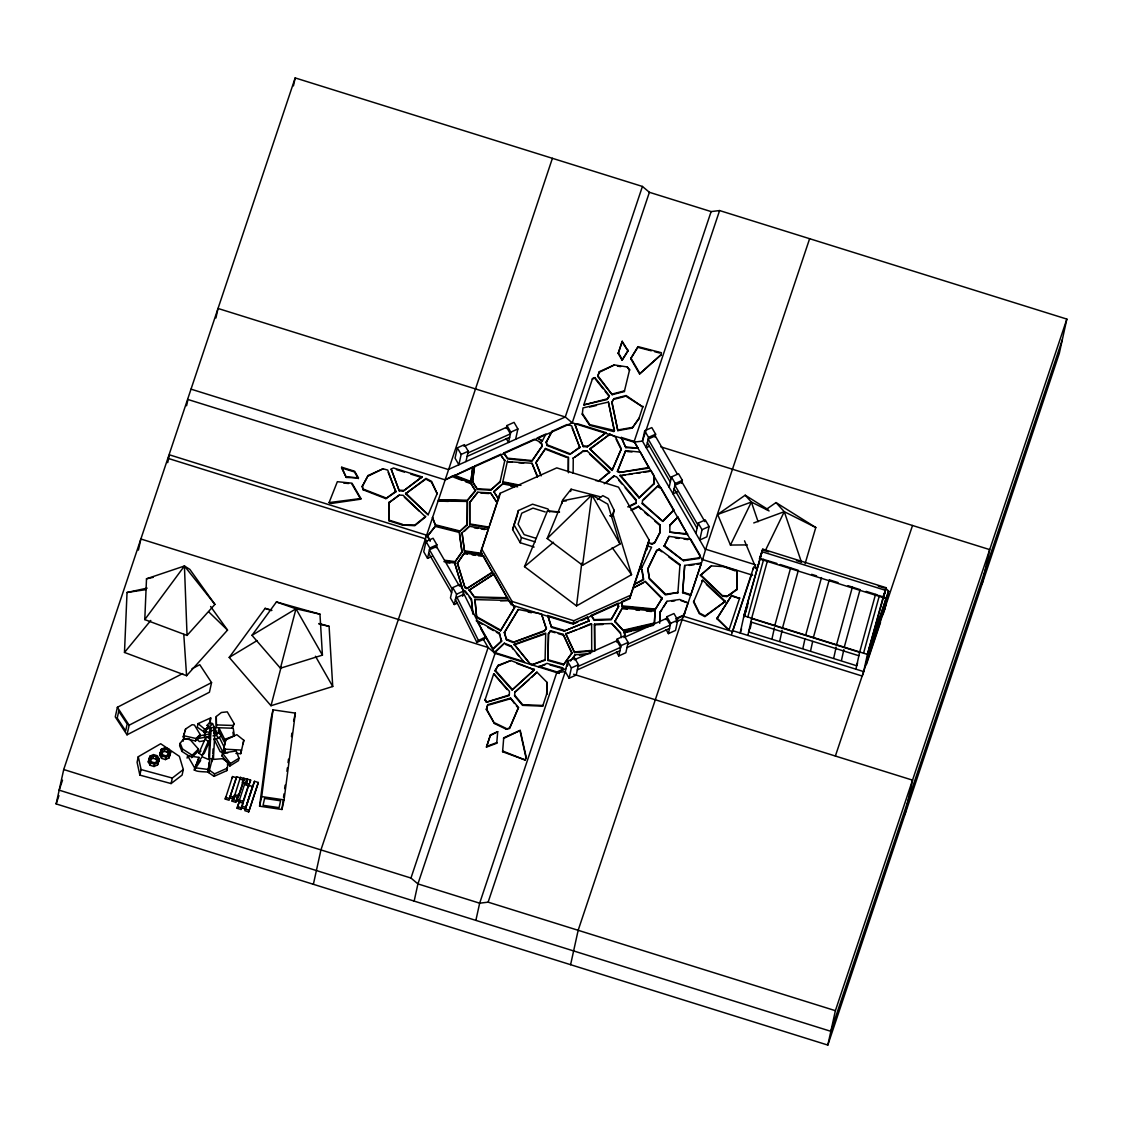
<?xml version="1.0" encoding="UTF-8"?>
<svg xmlns="http://www.w3.org/2000/svg" width="1123" height="1123" viewBox="0 0 1123 1123"><rect width="100%" height="100%" fill="white"/><g stroke="black" fill="none" stroke-linecap="round" stroke-linejoin="round"><path stroke-width="1.5" d="M435.556 525.55L432.495 517.549L435.556 525.55L459.56 531.614L467.21 524.918L467.365 501.42L438.096 501.026L448.372 501.405M467.21 524.918L467.365 501.42M469.779 501.925L469.779 523.908L489.038 527.108L488.884 527.796L469.625 524.595L469.625 502.613L477.808 492.225L490.625 492.927L497.236 502.865L490.625 492.927M547.027 682.363L546.676 694.309L547.027 682.363L536.92 672.144L514.699 692.372L528.989 679.724M545.231 659.594L531.895 664.858L545.076 660.282L545.722 633.091L514.166 644.279L530.547 664.451L514.166 644.279M547.926 660.45L548.417 633.919L550.523 630.691L563.142 634.313L572.042 652.842L563.451 664.83L547.926 660.45L548.571 633.232M509.323 694.926L509.435 691.347L493.727 673.744L484.982 700.106L486.371 702.212L509.168 695.614L509.323 694.926L486.371 702.212M546.831 693.621L542.704 706.156L522.504 705.356L514.601 695.951L514.853 691.684M210.605 606.476L227.52 630.101L186.586 675.709L124.485 652.449L127.025 592.481L147.127 588.129M144.783 619.601L146.509 578.794L184.425 566.006L189.857 569.389L214.914 604.385L187.05 635.421L144.783 619.601L184.425 566.006L214.914 604.385M628.95 506.866L635.913 503.413L636.194 499.875L616.597 476.882L613.804 476.054L604.258 483.76M642.258 503.708L642.524 500.268L657.853 485.936L660.97 487.803L673.828 510.01L662.893 521.409L642.258 503.708L642.412 503.02L662.893 521.409M654.358 623.658L655.074 611.151L622.24 607.992L614.758 621.651L623.56 630.803L654.358 623.658L655.074 611.151M659.678 621.103L660.24 611.838L666.978 601.31L679.696 599.471L688.104 602.995M659.692 623.279L660.24 611.838M210.183 729.459L208.738 755.905L209.454 758.783L213.44 758.376L214.97 730.273L214.254 727.381L210.268 727.802L210.984 730.68L209.454 758.783M212.809 753.828L213.075 748.873M213.889 733.993L214.254 727.381M677.857 593.126L679.991 564.56L659.243 549.049L656.758 550.354L647.845 568.673L649.291 579.033L665.434 594.909L678.011 592.439L665.588 594.221L649.445 578.345L647.845 568.673M701.117 563.844L690.645 595.387L682.644 592.747L684.693 565.431L700.555 563.128L700.977 564.532L700.555 563.128M682.644 592.747L684.693 565.431M496.745 743.244L497.7 731.649L490.47 734.891L486.456 747.104L496.745 743.244L496.899 742.556L486.61 746.416M502.599 751.736L503.722 737.797L520.216 730.385L526.266 757.52L525.213 760.018L502.599 751.736L502.753 751.048L525.213 760.018M582.29 414.317L582.991 407.916L608.399 402.076L614.463 430.488L613.804 431.597L589.659 425.308L582.29 414.317L582.444 413.629L589.8 424.62L614.463 430.488M208.822 772.694L212.149 759.513L222.326 758.685L228.011 762.152L227.351 768.132L214.577 773.873L209.383 770.21L208.822 772.694L214.03 776.372L226.804 770.631L227.127 767.641M209.987 724.321L210.717 717.92L198.055 723.605L197.269 727.171L204.919 732.561M559.17 511.821L547.378 511.162L524.511 566.652L576.52 605.915L581.756 563.1M470.832 482.188L472.811 466.845L454.099 475.871L470.832 482.188L472.811 466.845M504.915 460.065L500.002 482.118L490.625 490.175L477.542 489.46L472.46 482.202L474.552 466.073L500.535 454.408L504.774 460.753L503.68 459.335M472.46 482.202L474.552 466.073M259.581 806.202L270.882 719.45L273.001 709.834L295.363 713.119L284.063 799.871L281.943 809.486L259.581 806.202L261.701 796.586L273.001 709.834M281.943 809.486L283.08 800.811M283.529 797.344L283.979 793.877M284.666 788.669L285.116 785.202M286.927 771.319L287.376 767.851M288.05 762.643L288.499 759.176M291.447 736.618L291.896 733.151M207.994 771.978L209.79 759.99L202.07 756.748C193.647 770.238 188.496 771.319 207.994 771.978L209.243 762.447M582.57 565.248L591.849 495.018L562.735 500.76L547.182 538.535L582.57 565.248L620.008 543.995L607.74 504.143L591.849 495.018L547.182 538.535M206.772 727.718L204.484 736.267L206.772 727.718L210.745 728.448L208.99 735.453M660.928 355.401L661.433 352.734L638.089 346.656L630.705 358.63L639.577 373.959L661.082 354.714L639.577 373.959M56.15 803.914L63.716 769.522L295.181 77.922L642.426 186.446L649.389 192.3L711.126 211.587L719.604 210.562L1066.85 319.086L1059.284 353.478L827.819 1045.078L56.15 803.914L58.929 795.631M138.424 550.102L140.866 538.984L488.126 647.508L495.075 653.361L417.924 883.899L414.148 901.095M167.706 462.648L169.433 454.829L426.656 535.208L430.165 541.272M182.684 673.547L117.368 707.293L115.262 716.909L127.025 734.821L209.439 692.217L211.559 682.602L199.782 664.704L192.005 668.718M186.572 405.754L187.948 399.493L445.171 479.886L493.881 458.016M215.925 317.977L218.016 308.46L565.276 416.984L572.239 422.824L649.389 192.3M127.025 734.821L129.145 725.205L117.368 707.293M138.297 756.705L137.09 762.25L139.856 775.109L171.089 783.573L182.094 775.081L183.316 769.536L179.385 756.355L160.701 743.749L138.297 756.705L141.077 769.564L139.856 775.109M293.44 85.867L295.181 77.922M148.264 761.998L149.935 756.172L153.486 754.572L157.346 755.779L159.255 759.078L158.736 761.45L157.571 764.903L154.033 766.504L150.173 765.296L148.264 761.998L149.935 756.172M149.752 761.913L151.1 757.07L153.64 755.933L156.392 756.804L157.753 759.162L157.234 761.534L155.872 759.176L156.392 756.804M150.173 765.296L150.693 762.924L148.783 759.625M150.58 759.443L153.121 758.306L153.64 755.933M154.033 766.504L154.553 764.131L158.09 762.531L159.255 759.078M159.663 755.077L161.347 749.238L164.899 747.651L168.759 748.859L170.668 752.157L170.135 754.53L168.983 757.983L165.432 759.583L161.572 758.376L159.663 755.077L161.347 749.238M157.571 764.903L158.09 762.531M162.512 750.15L161.684 752.621L163.046 754.979L165.811 755.835L168.338 754.698L169.166 752.228L167.804 749.869L165.039 749.013L162.512 750.15L161.993 752.522L164.52 751.385L167.285 752.242L168.647 754.6M161.572 758.376L162.105 756.004L160.196 752.705M164.52 751.385L165.039 749.013M165.432 759.583L165.951 757.211L169.503 755.611L170.668 752.157M167.285 752.242L167.804 749.869M168.983 757.983L169.503 755.611M171.089 783.573L172.31 778.042L183.316 769.536M198.434 749.097L192.201 755.232L191.654 757.674L197.887 751.54L198.434 749.097L189.478 738.92L183.695 738.752L180.185 743.244L179.638 745.7L181.94 751.399L190.264 756.79M183.246 736.899L185.59 729.009L192.089 724.7L194.405 724.995L200.175 734.512L199.641 736.969L195.486 740.969L183.933 738.344L183.246 736.899L184.593 732.828M185.056 731.466L185.59 729.009M183.161 741.208L183.695 738.752M183.933 738.344L183.779 734.442M181.94 751.399L182.473 748.957L180.185 743.244M187.092 758.137L187.611 755.765L198.982 757.379L195.079 768.413M195.486 740.969L196.034 738.513L200.175 734.512M194.097 770.224L198.982 757.379M194.728 770.238L195.023 767.43M203.67 732.519L204.442 728.967L198.055 723.605M209.931 721.485L210.717 717.92M234.16 723.717L231.998 728.167L234.16 723.717L227.281 711.856L221.413 712.487L216.262 716.53L216.388 727.662L233.233 728.237L234.398 735.804L224.698 739.341L224.151 741.798L218.508 730.596L219.252 727.788L218.508 730.596M216.388 727.662L216.262 716.53M211.601 762.012L212.149 759.513M214.03 776.372L214.577 773.873M221.835 756.004L222.494 753.154L236.139 750.95L239.002 758.207L238.469 760.664L229.878 765.984L221.947 755.611M243.059 743.861L243.831 740.296L236.799 734.681L225.751 739.945L223.042 751.469L224.628 752.761L227.843 752.943M225.751 739.945L224.193 746.683M224.628 752.761L225.414 749.209L223.828 747.904M227.45 764.637L228.011 762.152M226.804 770.631L227.351 768.132M229.878 765.984L230.412 763.528L239.002 758.207M225.232 799.043L225.611 797.316L229.471 798.523L229.092 800.25L225.232 799.043L232.559 776.569L236.42 777.776L229.471 798.523M232.18 778.295L232.559 776.569M240.42 777.958L236.56 776.751L229.71 797.835L233.556 799.043L234.637 795.814M235.9 753.393L240.743 753.659L241.515 750.094L225.414 749.209M236.181 778.478L236.56 776.751M238.371 794.186L236.012 802.412L232.152 801.204L232.531 799.478L240.252 801.892M233.556 799.043L240.42 777.383L244.281 778.59L243.902 780.317L238.104 797.597L234.258 796.389L234.637 794.677L238.483 795.884L238.104 797.597M240.42 777.383L240.041 779.109L243.902 780.317M242.989 802.875L240.968 809.472L237.121 808.279L239.129 801.668M238.848 801.906L239.227 800.194L243.087 801.387L242.708 803.113L238.848 801.906L245.011 782.899L248.871 784.107L248.492 785.819L244.632 784.612L245.011 782.899M240.968 809.472L248.674 785.286L252.535 786.493L252.156 788.22M242.105 783.012L243.705 778.225L247.565 779.432L246.119 784.345M250.232 781.819L250.611 780.092L246.751 778.885L245.123 783.77M252.535 786.493L244.828 810.68L248.688 811.887L258.332 782.506L254.472 781.299L245.207 808.967M254.472 781.299L246.47 805.809M248.688 811.887L258.332 782.506M329.081 502.599L360.862 498.5L360.708 499.188L331.103 503.497L329.081 502.599L337.349 481.697L351.976 483.171L360.862 498.5M341.574 467.912L341.729 467.224L354.587 471.239L358.476 477.949L346.277 477.429L341.574 467.912L354.433 471.927L358.321 478.637M346.277 477.429L341.729 467.224M293.608 721.134L295.363 713.119M362.21 486.596L368.105 475.506L383.069 468.782L387.73 470.102L395.843 491.846L385.835 498.64L363.066 489.754L362.21 486.596L368.105 475.506M363.066 489.754L362.35 485.908M383.069 468.782L367.951 476.194M391.155 469.119L399.269 490.849L403.227 491.102L422.066 476.896L393.415 467.954L391.155 469.119L399.269 490.849M385.835 498.64L395.998 491.158M389.134 502.557L399.283 495.075L403.227 495.327L425.575 516.959L414.766 525.704L402.371 525.031L389.148 520.904L389.134 502.557L399.283 495.075M389.148 520.904L389.288 501.869M313.373 884.306L320.939 849.9L426.656 535.208M403.227 491.102L422.066 476.896M405.571 493.769L426.01 478.398L431.597 481.36L437.212 493.755L431.443 482.048L425.87 479.086L405.571 493.769L428.144 514.769L437.366 493.067M402.371 525.031L414.92 525.017L425.729 516.271M428.144 514.769L405.726 493.081M436.257 547.799L436.917 544.852L433.085 538.254L425.996 541.44L423.736 551.758L427.554 558.356L431.808 556.447M435.219 526.378L427.316 536.359L435.219 526.378L459.419 532.47L462.03 552.081L454.801 562.272L444.694 560.967M427.554 558.356L429.814 548.038L425.996 541.44M457.328 447.838L455.054 458.156L458.872 464.754L461.146 454.436L457.328 447.838L464.417 444.652L468.235 451.249L465.975 461.567M452.316 476.671L452.471 475.984L470.481 482.792L475.492 490.849L467.182 500.9L438.503 499.833L467.322 500.212L475.647 490.161M459.419 532.47L459.728 536.317M459.56 531.614L467.365 524.23M475.492 490.849L470.481 482.792M454.801 562.272L462.185 551.393M454.689 563.016L462.522 588.859L454.689 563.016L443.922 561.626M488.252 529.438L469.414 526.308L462.044 532.751L464.543 551.505L481.921 554.13L480.897 551.435L487.733 531.011M457.3 563.423L464.375 552.979L483.466 555.871L492.562 572.519L466.845 588.564L464.992 587.652L457.3 563.423L464.375 552.979M462.676 595.443L463.645 591.021L459.826 584.423L452.737 587.61L450.463 597.927L454.282 604.525L457.131 603.248M469.414 526.308L464.361 531.291M477.542 489.46L472.615 481.514M464.543 551.505L462.044 532.751M477.808 492.225L469.625 502.613M454.282 604.525L456.556 594.207L452.737 587.61M464.992 587.652L457.454 562.735M465.119 591.681L463.35 590.052L467.14 594.348M466.845 588.564L492.716 571.832M490.625 490.175L500.142 481.43L500.002 482.118M469.091 590.193L494.008 574.064L507.582 598.447L474.776 597.633L469.091 590.193L494.008 574.064M500.535 454.408L502.571 457.917M506.333 428.495L506.978 425.547L514.067 422.36L517.885 428.958L515.625 439.275M493.741 491.551L498.528 499.005L493.741 491.551L502.711 483.859L517.647 486.835M480.462 553.442L500.016 493.348L556.769 467.87L618.506 487.157L649.066 539.924L646.932 549.624M472.699 613.34L471.351 598.98L465.259 590.993M503.68 452.99L507.582 458.914L531.937 461.244L542.227 445.929L541.328 442.616L534.323 439.233L503.68 452.99L507.736 458.226L532.091 460.556L542.227 445.929M483.466 555.871L478.538 555.829M506.978 425.547L510.797 432.144L508.522 442.462L506.234 438.503M474.776 597.633L469.246 589.505M474.945 599.612L476.671 617.425L500.507 630.817L514.657 607.403L509.295 600.454L474.945 599.612L476.671 617.425M499.328 496.52L500.016 493.348M517.478 485.403L502.669 482.455L502.809 481.767L520.932 485.375M537.608 476.461L531.979 463.28L507.315 461.623L512.214 462.086M502.711 483.859L493.587 492.239M534.127 547.069L520.244 542.732L512.607 529.537L518.363 510.544L532.555 504.185L547.982 509L549.68 511.934M517.521 514.418L518.363 510.544M537.384 437.858L542.311 440.988L545.918 434.025L537.384 437.858L542.311 440.988M531.979 463.28L537.454 477.149M492.983 648.785L492.829 649.473L501.546 641.359L499.37 633.119L476.461 620.247L492.983 648.785L501.7 640.672M535.91 462.451L541.104 475.661L535.91 462.451L545.581 448.484L568.406 457.398L568.406 472.741M494.878 652.056L495.075 653.361L494.878 652.056L504.381 643.198L510.951 645.851L524.371 662.514M499.805 635.702L499.37 633.119M541.623 444.961L541.328 442.616M484.982 700.106L485.136 699.418L486.526 701.524M500.507 630.817L514.657 607.403M520.244 542.732L521.381 537.566L513.73 524.385M509.295 600.454L500.549 600.931M493.727 673.744L507.034 689.522M486.357 709.554L487.761 704.683L510.572 698.085L518.503 707.504L509.575 728.518L506.136 729.164L494.415 723.479L486.357 709.554L487.761 704.683M495.061 670.894L498.219 665.265L510.853 660.521L534.394 669.715L512.102 690.013L495.061 670.894L498.219 665.265M504.311 632.684L518.321 609.494L541.497 613.93L546.325 628.754L544.374 631.28L512.86 642.468L506.529 639.899L504.311 632.684L518.321 609.494M546.185 442.364L552.081 431.26L567.045 424.536L571.705 425.856L579.833 447.6L569.81 454.408L547.041 445.508L546.185 442.364L552.081 431.26M481.5 548.684L512.06 601.437L511.302 604.876L480.742 552.123M536.724 461.735L545.581 448.484M547.041 445.508L546.34 441.676M504.381 643.198L494.724 652.744M512.93 604.651L514.502 608.09M506.529 639.899L504.452 631.996M486.456 747.104L490.47 734.891M513.057 649.192L510.951 645.851M494.415 723.479L486.512 708.866M512.86 642.468L544.529 630.593L546.48 628.066M510.853 660.521L498.079 665.953M497.7 731.649L490.316 735.579M512.102 690.013L534.394 669.715M514.39 703.475L510.572 698.085M503.722 737.797L503.567 738.485L520.216 730.385M506.136 729.164L509.716 727.83L518.503 707.504M514.601 695.951L514.755 695.263L522.658 704.668L542.858 705.469L542.704 706.156M575.13 424.873L583.258 446.603L587.203 446.856L606.041 432.664L577.404 423.708L575.13 424.873L583.258 446.603M568.406 457.398L568.266 471.73M569.81 454.408L579.973 446.912M561.781 503.581L562.539 500.142L571.116 489.207L600.791 496.928M583.778 404.898L607.332 398.833L609.41 395.858L594.923 377.609L592.523 378.535L583.778 404.898L607.178 399.521L609.41 395.858M573.123 458.31L583.272 450.842L587.217 451.095L609.705 472.039L598.741 481.472M592.523 378.535L592.383 379.223L594.923 377.609M541.497 613.93L546.325 628.754M475.871 920.383L479.661 903.187L556.966 671.961L563.241 669.14L562.553 667.778L546.999 663.384L538.577 666.95L545.188 664.648M570.61 491.495L571.116 489.207M629.68 369.425L624.332 391.548L612.189 394.692L597.689 376.43L599.373 371.657L614.337 364.933L627.28 366.954L629.526 370.113L627.28 366.954M597.689 376.43L599.373 371.657M534.239 670.403L534.239 669.083M583.272 450.842L583.118 451.53L587.217 451.095M547.743 615.53L551.547 627.434L564.181 631.07L589.266 620.794L587.301 617.145L573.193 623.49L547.743 615.53L551.547 627.434M536.92 672.144L531.572 677.422M587.203 446.856L606.041 432.664M589.701 448.835L612.119 470.537L621.342 448.821L615.572 437.128L610 434.166L589.701 448.835L612.274 469.849L621.342 448.821M548.417 633.919L550.523 630.691M614.337 364.933L599.219 372.345M618.197 353.478L622.212 341.28L628.052 350.909L622.086 360.202L618.197 353.478L622.212 341.28M608.399 402.076L614.309 431.176M612.189 394.692L597.843 375.742M642.988 406.301L638.875 418.837L632.221 428.074L617.832 430.642L611.782 402.301L614.014 398.651L626.129 395.521L642.833 406.989L625.974 396.208M622.086 360.202L628.206 350.222M611.782 402.301L614.014 398.651M571.902 653.53L563.142 634.313M564.181 631.07L589.266 620.794M565.627 633.99L591.624 624.107L591.709 651.073L574.569 652.589L565.627 633.99L576.562 629.778M610 434.166L590.909 448.54M563.241 669.14L563.1 669.827L562.553 667.778M563.451 664.83L572.042 652.842M573.095 623.911L573.797 620.738L630.536 595.26L649.066 539.924M624.332 391.548L624.472 390.86L612.344 394.005M617.832 430.642L611.937 401.613M566.343 668.382L556.811 672.649L565.29 671.624L569.108 678.222L576.197 675.035L578.471 664.718L574.653 658.12L567.55 661.307L565.29 671.624L488.126 902.162L479.661 903.187L417.924 883.899L410.962 878.046L63.716 769.522M630.705 358.63L638.089 346.656M621.258 437.423L625.82 447.628L638.018 448.147L634.116 441.437L621.258 437.423L625.82 447.628M574.569 652.589L565.781 633.302M569.108 678.222L571.382 667.904L567.55 661.307M605.465 483.353L613.804 476.054M590.6 653.446L575.158 654.807L572.898 658.331M614.492 475.941L613.649 476.742M617.397 471.534L625.665 450.632L640.307 452.106L649.024 468.123L619.433 472.432L617.397 471.534L625.665 450.632M587.301 617.145L589.126 621.482M619.433 472.432L649.178 467.435M620.107 475.745L651.003 470.579L653.726 475.296L654.302 483.648L639.015 497.938L620.107 475.745L625.23 475.001M613.032 515.457L614.169 510.305L608.399 498.612L602.812 495.65L597.408 499.553M632.221 428.074L639.029 418.149L638.875 418.837M591.231 615.39L594.011 620.331L611.221 619.77L618.478 606.925L618.127 603.304L591.231 615.39L594.165 619.643L611.361 619.082L618.633 606.238M579.693 628.585L590.782 623.686M591.624 624.107L590.628 624.374M634.116 441.437L685.058 530.323M594.629 651.228L594.544 624.107L611.754 623.546L620.486 632.628L621.37 637.639M591.709 651.073L591.863 650.385L574.723 651.901M654.976 437.128L655.621 434.18L651.803 427.596L644.714 430.769L642.44 441.1L705.469 549.919L809.627 238.694M644.714 430.769L648.533 437.366L646.258 447.684L649.094 446.421M636.194 499.875L636.039 500.563L625.16 487.789M635.913 503.413L636.067 502.725L627.715 506.866M639.015 497.938L654.456 482.96M611.754 623.546L620.331 633.316M660.071 532.049L654.891 542.17L652.323 543.532L648.069 542.971L652.168 544.22L654.737 542.858L659.931 532.737L659.973 524.75L638.44 506.262L640.812 509.126M618.127 603.304L618.478 606.925M648.308 543.364L629.933 598.012L621.651 601.717L622.226 606.588L655.074 609.761L662.205 598.18L645.135 581.405L633.414 587.848L643.535 582.809M622.226 606.588L621.651 601.717M622.24 607.992L622.1 608.68L627.28 609.185M616.555 641.963L617.215 639.015L624.304 635.829L628.122 642.426L625.848 652.744L618.759 655.93L616.471 651.972M653.726 475.296L654.302 483.648M630.536 595.26L629.792 598.699L580.886 620.654M623.56 630.803L614.913 620.963M618.759 655.93L621.033 645.613L617.215 639.015M624.978 637.26L624.346 632.137L653.642 625.329M657.853 485.936L643.647 499.763M642.047 567.171L640.559 566.273L642.047 567.171L651.579 547.196L647.367 545.918L647.213 546.606M641.78 569.642L639.759 568.673L641.78 569.642L643.465 579.819L634.635 584.213L643.619 579.131L641.935 568.954M645.135 581.405L662.051 598.868M659.931 532.737L659.973 524.75M669.182 487.256L671.456 476.938L678.545 473.752L682.363 480.349L681.717 483.297M647.69 569.361L656.758 550.354M656.604 551.042L659.243 549.049M671.456 476.938L675.274 483.536L673 493.853L677.253 491.944M570.596 964.685L578.163 930.293L682.321 619.068L675.99 621.917M664.128 546.227L668.971 536.373L690.799 539.293L700.162 555.464L699.039 558.468L683.528 560.728L664.128 546.227L668.971 536.373M669.884 525.003L669.743 525.69L677.899 517.029L687.487 534.52L669.827 532.162L669.884 525.003L677.899 517.029M669.827 532.162L687.641 533.832M655.074 609.761L662.205 598.18M666.978 601.31L663.454 607.262M666.22 619.657L666.865 616.709L673.954 613.537L677.773 620.121L675.513 630.438L668.41 633.625L666.121 629.666M679.991 564.56L679.85 565.248L668.775 556.98M683.528 560.728L664.283 545.539M668.41 633.625L670.684 623.307L666.865 616.709M695.923 533.425L698.183 523.107L705.286 519.921L709.104 526.519L706.83 536.836L699.741 540.023L702.015 529.705L698.183 523.107M688.245 602.307L682.096 619.756L862.155 676.032L863.194 673.702M699.039 558.468L700.162 555.464M693.551 601.998L693.705 601.31L699.475 613.004L705.047 615.966L725.346 601.296L702.773 580.282L693.551 601.998L699.32 613.691L704.893 616.653L725.346 601.296M700.401 575.355L711.364 565.922L723.759 566.61L736.983 570.737L736.842 589.772L726.848 596.566L722.903 596.299L700.401 575.355L711.364 565.922M702.1 580.394L701.945 581.082L702.773 580.282M723.759 566.61L735.186 570.905M739.734 597.759L729.248 629.301L728.364 629.568L716.895 618.717L731.649 595.372L739.58 598.447L733.122 596.538M722.903 596.299L700.555 574.667M726.848 596.566L736.997 589.084M736.983 570.737L736.842 589.772M731.649 595.372L716.895 618.717M728.364 629.568L717.05 618.029M729.248 629.301L728.518 628.88M731.691 634.032L753.645 567.255L756.972 568.294M753.14 569.558L753.645 567.255M863.124 673.884L867.419 654.4L743.945 615.811L761.548 553.428L743.945 615.811L740.169 633.007L741.559 628.866M744.535 616.709L746.262 608.891L743.945 615.811M747.876 635.421L751.666 618.226L767.472 560.714M750.192 628.501L751.568 622.254M772.062 638.524L774.421 627.827M779.783 640.938L782.127 630.242M802.931 648.168L804.952 639.001M810.652 650.582L812.659 641.415M833.799 657.825L836.144 647.115M841.506 660.226L843.864 649.529M855.908 669.182L859.699 651.986L875.505 594.474M865.945 664.676L869.721 647.48M882.51 615.179L886.3 597.969M882.72 614.548L883.478 611.109L866.703 661.236M886.398 597.661L868.865 651.228M884.32 610.547L888.616 591.063L886.005 588.55L883.59 596.271L886.187 598.784L888.616 591.063L867.419 654.4L883.211 596.875L885.008 592.018L867.419 654.4M827.819 1045.078L835.386 1010.672L1066.85 319.086M904.984 814.54L912.536 780.148L573.628 674.235M982.134 584.016L989.7 549.61L660.787 446.828M502.669 482.455L507.47 460.935M240.743 753.659L243.831 740.296M280.427 668.213L295.995 608.792L276.426 601.956L251.987 635.337L280.427 668.213L322.427 655.13L319.957 614.183L276.426 601.956M318.988 623.504L329.095 626.339L332.731 686.504L270.994 705.721L281.129 667.104M747.792 617.06L763.654 559.338M774.814 625.455L790.62 567.943M782.534 627.869L798.327 570.358L780.19 564.504M805.682 635.099L821.489 577.587M813.389 637.513L829.195 580.001M836.551 644.756L852.343 587.231M844.257 647.157L860.064 589.645L847.991 585.687M863.545 653.235L879.407 595.513M222.494 753.154L230.412 763.528M805.107 563.662L815.789 527.515L776.007 502.585L766.125 509.491M759.499 558.945L762.784 549.161L886.244 587.75L884.082 595.078L882.973 597.534L759.499 558.945L762.784 549.161M882.973 597.534L886.244 587.75M883.113 614.379L885.752 605.508M760.117 557.682L762.531 549.961M62.509 780.204L59.168 790.157L830.852 1031.321L1062.316 339.722M151.1 757.07L150.271 759.541L151.647 761.899L154.398 762.77L156.925 761.633L157.753 759.162M232.152 801.204L233.598 796.291M236.392 800.685L237.458 797.498M238.483 795.884L244.281 778.59M237.121 808.279L239.297 801.766M245.965 784.219L247.565 779.432M243.087 801.387L248.871 784.107M248.604 786.704L250.611 780.092M552.404 158.315L445.171 479.886L452.471 475.984M426.207 536.569L445.62 478.524M489.6 525.438L499.412 496.099M512.607 529.537L517.226 515.71M410.962 878.046L488.126 647.508L482.862 638.44M642.426 186.446L565.276 416.984L448.245 469.526L191.022 389.148M711.126 211.587L633.976 442.125L642.44 441.1L719.604 210.562M683.43 616.962L702.844 558.917M732.238 632.417L751.806 573.951M746.697 607.585L748.325 602.742M745.405 612.653L747.567 606.181M750.024 627.827L748.634 631.982L856.667 665.742L857.593 662.977M835.372 756.032L912.522 525.494M866.423 664.451L880.516 622.339M684.932 612.442L683.879 615.601L675.934 619.166M611.586 516.734L614.169 510.305M198.869 753.168L205.032 739.173L207.151 737.025L210.408 739.299L204.246 753.294L202.126 755.442L198.869 753.168L200.975 751.02M202.126 755.442L208.288 741.447L210.408 739.299M730.455 545.062L751.385 502.037L745.195 495.201L717.653 514.46L730.455 545.062L747.342 544.894M758.629 564.406L756.369 569.066L744.535 540.823M765.423 550.452L784.275 511.681L776.007 502.585M525.353 759.33L526.266 757.52M614.758 621.651L621.272 610.126M660.085 612.526L661.77 609.887M195.36 768.553L200.652 760.538M270.994 705.721L229.218 657.418L265.126 608.357L271.85 610.252M570.498 661.054L575.158 654.807M567.943 664.956L566.834 666.458M456.963 597.38L455.419 599.373L476.882 642.384L483.971 639.198L485.515 637.218L464.052 594.193L456.963 597.38L478.426 640.405L476.882 642.384M462.522 596.187L464.052 594.193M124.485 652.449L150.791 620.429M208.667 728.434L207.137 725.346L209.51 722.482L212.528 723.591L217.118 732.884M204.246 740.731L199.361 741.601L196.722 738.766L199.094 735.902L210.506 733.866M212.528 723.591L210.155 726.455L207.137 725.346M213.033 735.86L216.29 735.284L218.662 732.421L221.287 735.256L218.915 738.12L214.03 738.99M214.03 739.271L220.164 751.652L223.168 752.761L224.754 750.852M663.047 520.721L673.828 510.01M524.511 566.652L553.527 542.255M609.705 472.039L598.896 480.784L595.794 480.616M574.541 457.342L581.686 452.499M251.987 635.337L295.995 608.792L319.957 614.183M229.218 657.418L257.139 640.573M576.52 605.915L631.533 574.681L613.509 516.117L610.084 515.752M129.145 725.205L211.559 682.602M631.266 509.814L638.44 506.262M631.112 510.502L636.853 507.666M464.038 446.378L506.599 427.259L510.418 433.857L467.856 452.976M461.146 454.436L468.235 451.249M510.797 432.144L517.885 428.958M467.098 456.415L509.66 437.296M494.415 457.777L572.239 422.824M648.533 437.366L655.621 434.18M429.814 548.038L436.917 544.852M675.274 483.536L682.363 480.349M456.556 594.207L463.645 591.021M702.015 529.705L709.104 526.519M478.426 640.405L485.515 637.218M573.039 624.177L577.769 622.058M574.274 659.847L616.836 640.728L620.654 647.325L578.092 666.43M623.925 637.541L666.486 618.436L670.305 625.034L627.743 644.139M676.116 618.464L684.033 614.913M571.382 667.904L578.471 664.718M621.033 645.613L628.122 642.426M670.684 623.307L677.773 620.121M577.334 669.884L619.896 650.764M626.985 647.578L669.547 628.473M717.653 514.46L751.385 502.037L769.115 510.937M753.744 522.939L784.275 511.681L815.789 527.515M514.011 644.967L543.995 634.327M489.235 704.907L510.432 698.773M613.874 399.339L624.458 396.601M623.714 630.115L654.512 622.97M624.191 632.825L631.898 631.042M633.442 630.677L639.619 629.245M589.617 407.045L596.397 405.487M146.509 578.794L153.177 577.348M617.973 429.955L632.375 427.386M213.763 733.291L218.662 732.421M196.722 738.766L209.762 736.435M127.025 592.481L145.962 589.617M628.641 474.51L632.067 474.004M637.19 473.26L640.601 472.755M644.012 472.264L649.136 471.52M683.668 560.04L699.194 557.78M689.297 565.431L694.056 564.743M697.229 564.279L700.415 563.816M671.596 601.31L674.783 600.847M210.984 730.68L214.97 730.273M579.3 655.116L583.581 654.737M594.39 624.795L603.009 624.514M474.931 596.945L507.736 597.759M204.442 728.967L207.783 729.066M216.992 724.939L232.601 725.444M477.696 488.772L490.765 489.488M480.869 493.095L488.87 493.53M583.399 445.915L587.357 446.168M399.423 490.161L403.382 490.414M723.058 595.611L727.002 595.878M562.735 500.76L566.203 501.026M547.378 511.162L559.549 512.074M610.028 515.85L613.509 516.117M518.756 462.718L523.655 463.181M622.381 605.901L655.228 609.073M635.913 610.014L639.366 610.351M646.287 611.01L651.466 611.516M625.96 446.94L638.018 448.147M627.139 451.488L632.024 451.979M346.431 476.742L358.476 477.949M343.694 483.03L348.579 483.522M444.834 560.279L454.941 561.584M446.842 562.707L449.93 563.1M195.262 767.781L208.527 769.522M675.372 537.945L678.896 538.408M683.935 539.082L687.922 539.616M261.701 796.586L284.063 799.871M464.697 550.817L482.062 553.442M464.22 553.667L467.407 554.144M472.179 554.874L475.366 555.352M617.425 366.126L620.654 366.631M474.397 527.852L477.837 528.414M481.262 528.989L484.687 529.551M206.056 731.677L210.043 732.393M528.105 612.077L531.404 612.723M510.853 486.203L514.18 486.863M319.03 624.065L329.095 626.339M184.467 735.888L196.034 738.513M435.696 524.862L459.7 530.926M637.948 347.344L651.284 350.811M654.611 351.681L659.622 352.987M141.077 769.564L172.31 778.042M548.08 659.763L563.606 664.142M549.947 664.956L562.398 668.466M551.702 626.746L564.336 630.382M550.368 631.379L555.113 632.726M558.257 633.639L562.988 635M571.368 422.557L634.832 442.392M764.075 550.438L768.708 551.898M796.488 560.574L801.12 562.019M878.284 586.136L884.461 588.059M761.675 551.618L885.149 590.207M759.752 558.299L776.891 563.465M811.62 574.316L816.575 575.874M829.799 580.001L838.067 582.584M866.184 591.372L877.751 594.993M880.123 595.92L883.211 596.875M883.099 597.815L886.187 598.784M755.709 564.869L705.693 549.231L702.394 560.265L685.732 531.488M702.619 559.591L752.635 575.215M545.231 511.962L532.99 508.129L521.746 513.183L518.068 524.16L524.132 534.618L536.373 538.436M396.447 469.625L404.406 472.109M410.765 474.103L421.911 477.584M521.381 537.566L535.264 541.918M751.554 618.534L859.586 652.295M750.796 621.974L858.842 655.734M389.302 520.216L402.525 524.343M732.449 630.593L863.629 671.596M683.654 616.274L731.999 631.393M167.874 458.31L425.098 538.689L426.852 541.707M512.06 601.437L573.797 620.738M512.972 605.409L571.453 623.672M495.229 652.674L524.511 661.826M530.702 663.763L532.035 664.17M538.717 666.262L556.966 671.961M494.218 653.095L559.352 673.449M162.105 756.004L165.951 757.211M153.121 758.306L155.872 759.176M150.693 762.924L154.553 764.131M230.089 796.123L233.935 797.33M236.771 798.972L239.339 799.773M241.726 806.033L245.586 807.24M237.486 806.553L249.067 810.174M488.126 902.162L835.386 1010.672M682.798 592.06L690.799 594.699M680.973 600.637L686.672 602.518M265.126 608.357L271.513 610.589M516.931 663.496L534.085 669.771M454.254 475.183L470.986 481.5M453.959 477.289L462.143 480.391M465.413 481.627L470.326 483.48M545.427 449.172L566.624 457.44M547.196 444.82L569.965 453.72M363.22 489.066L385.989 497.952M506.684 639.212L513.014 641.766M505.547 644.42L510.797 646.539M617.552 470.846L619.573 471.744M539.419 442.448L541.174 443.304M494.569 722.791L506.291 728.476M465.133 586.964L467 587.876M476.826 616.738L500.661 630.129M476.306 620.935L482.034 624.163M487.761 627.378L493.488 630.593M496.352 632.207L499.216 633.807M658.485 487.087L660.043 488.028M745.195 495.201L767.921 509.449M182.473 748.957L192.201 755.232M205.032 739.173L208.288 741.447M659.103 549.737L661.868 551.8M644.616 512.397L648.42 515.654M654.765 521.086L659.833 525.438M589.561 454.113L609.564 472.727M706.381 584.479L725.191 601.984M404.336 497.18L419.328 511.147M208.92 612.063L227.52 630.101M216.29 735.284L218.915 738.12M495.215 670.206L512.256 689.325M620.261 475.057L639.155 497.25M618.619 480.125L621.889 483.957M516.454 653.193L518.714 655.86M516.369 705.834L518.349 708.192M594.769 378.297L603.051 388.726M605.129 391.337L609.27 396.545M469.175 597.001L471.197 599.668M612.203 547.617L631.533 574.681M622.058 341.968L628.052 350.909M630.845 357.942L639.731 373.271M618.352 352.79L622.24 359.514M677.309 474.004L655.242 435.906L648.153 439.093L671.077 478.665M704.907 521.648L681.984 482.076L674.895 485.262L697.804 524.834M647.395 442.532L670.319 482.104M674.137 488.702L697.06 528.273M459.447 586.15L436.538 546.578L429.435 549.765L452.358 589.336M427.47 535.671L430.095 540.205M481.051 629.133L495.075 653.361M428.677 553.204L451.6 592.776M351.822 483.859L360.708 499.188M187.611 755.765L194.616 767.851M157.459 759.246L158.736 761.45M591.849 495.018L620.008 543.995M295.995 608.792L322.427 655.13M315.465 656.239L332.731 686.504M219.041 728.139L224.698 739.341M219.406 737.516L224.01 746.809M216.276 738.836L223.168 752.761M616.148 439.275L621.201 449.509M572.183 428.158L579.833 447.6M388.207 472.404L395.843 491.846M784.275 511.681L801.429 562.09M751.385 502.037L758.095 521.732M500.381 637.583L501.546 641.359M541.847 445.789L542.086 446.617M212.724 755.484L213.44 758.376M520.061 731.073L526.111 758.207M624.346 632.137L625.132 636.573M232.924 732.21L233.387 735.228M459.953 537.889L462.03 552.081M471.351 598.98L473.036 614.351M183.779 634.355L186.586 675.709M184.425 566.006L187.05 635.421M594.544 624.107L594.783 650.54M573.263 457.623L573.123 473.316M118.743 711.21L117.227 718.088L125.65 730.905L127.166 724.026L118.743 711.21M264.579 798.425L263.063 805.303L279.066 807.662L280.582 800.783L264.579 798.425"/></g></svg>
